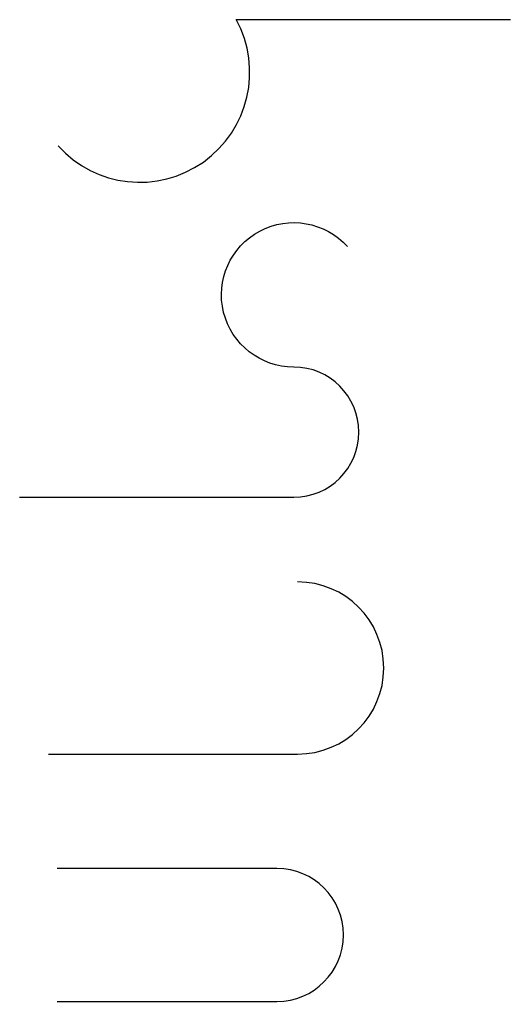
# Model space of a CAD drawing. Header units: inches. Extents: x 12 to 108, y 67 to 259.
import ezdxf

# ---------------------------------------------------------------- set-up
doc = ezdxf.new("R2010")
doc.units = ezdxf.units.IN
doc.header["$MEASUREMENT"] = 0

msp = doc.modelspace()

# ---------------------------------------------------------------- linework, layer by layer
for points in [[(19.91, 234.33, 0.88952), (54.79, 259.06), (108.43, 259.06)], [(12.39, 165.56), (66.03, 165.56, 1), (66.03, 191.04, -1.539569), (76.53, 214.64, 0.445018)], [(18.03, 115.27), (66.8, 115.27, 1), (66.8, 148.98, -5.661952)], [(19.74, 66.86), (62.76, 66.86, 1), (62.76, 92.88), (19.74, 92.88)]]:
    msp.add_lwpolyline(points, format="xyb")

doc.saveas('drawing.dxf')
